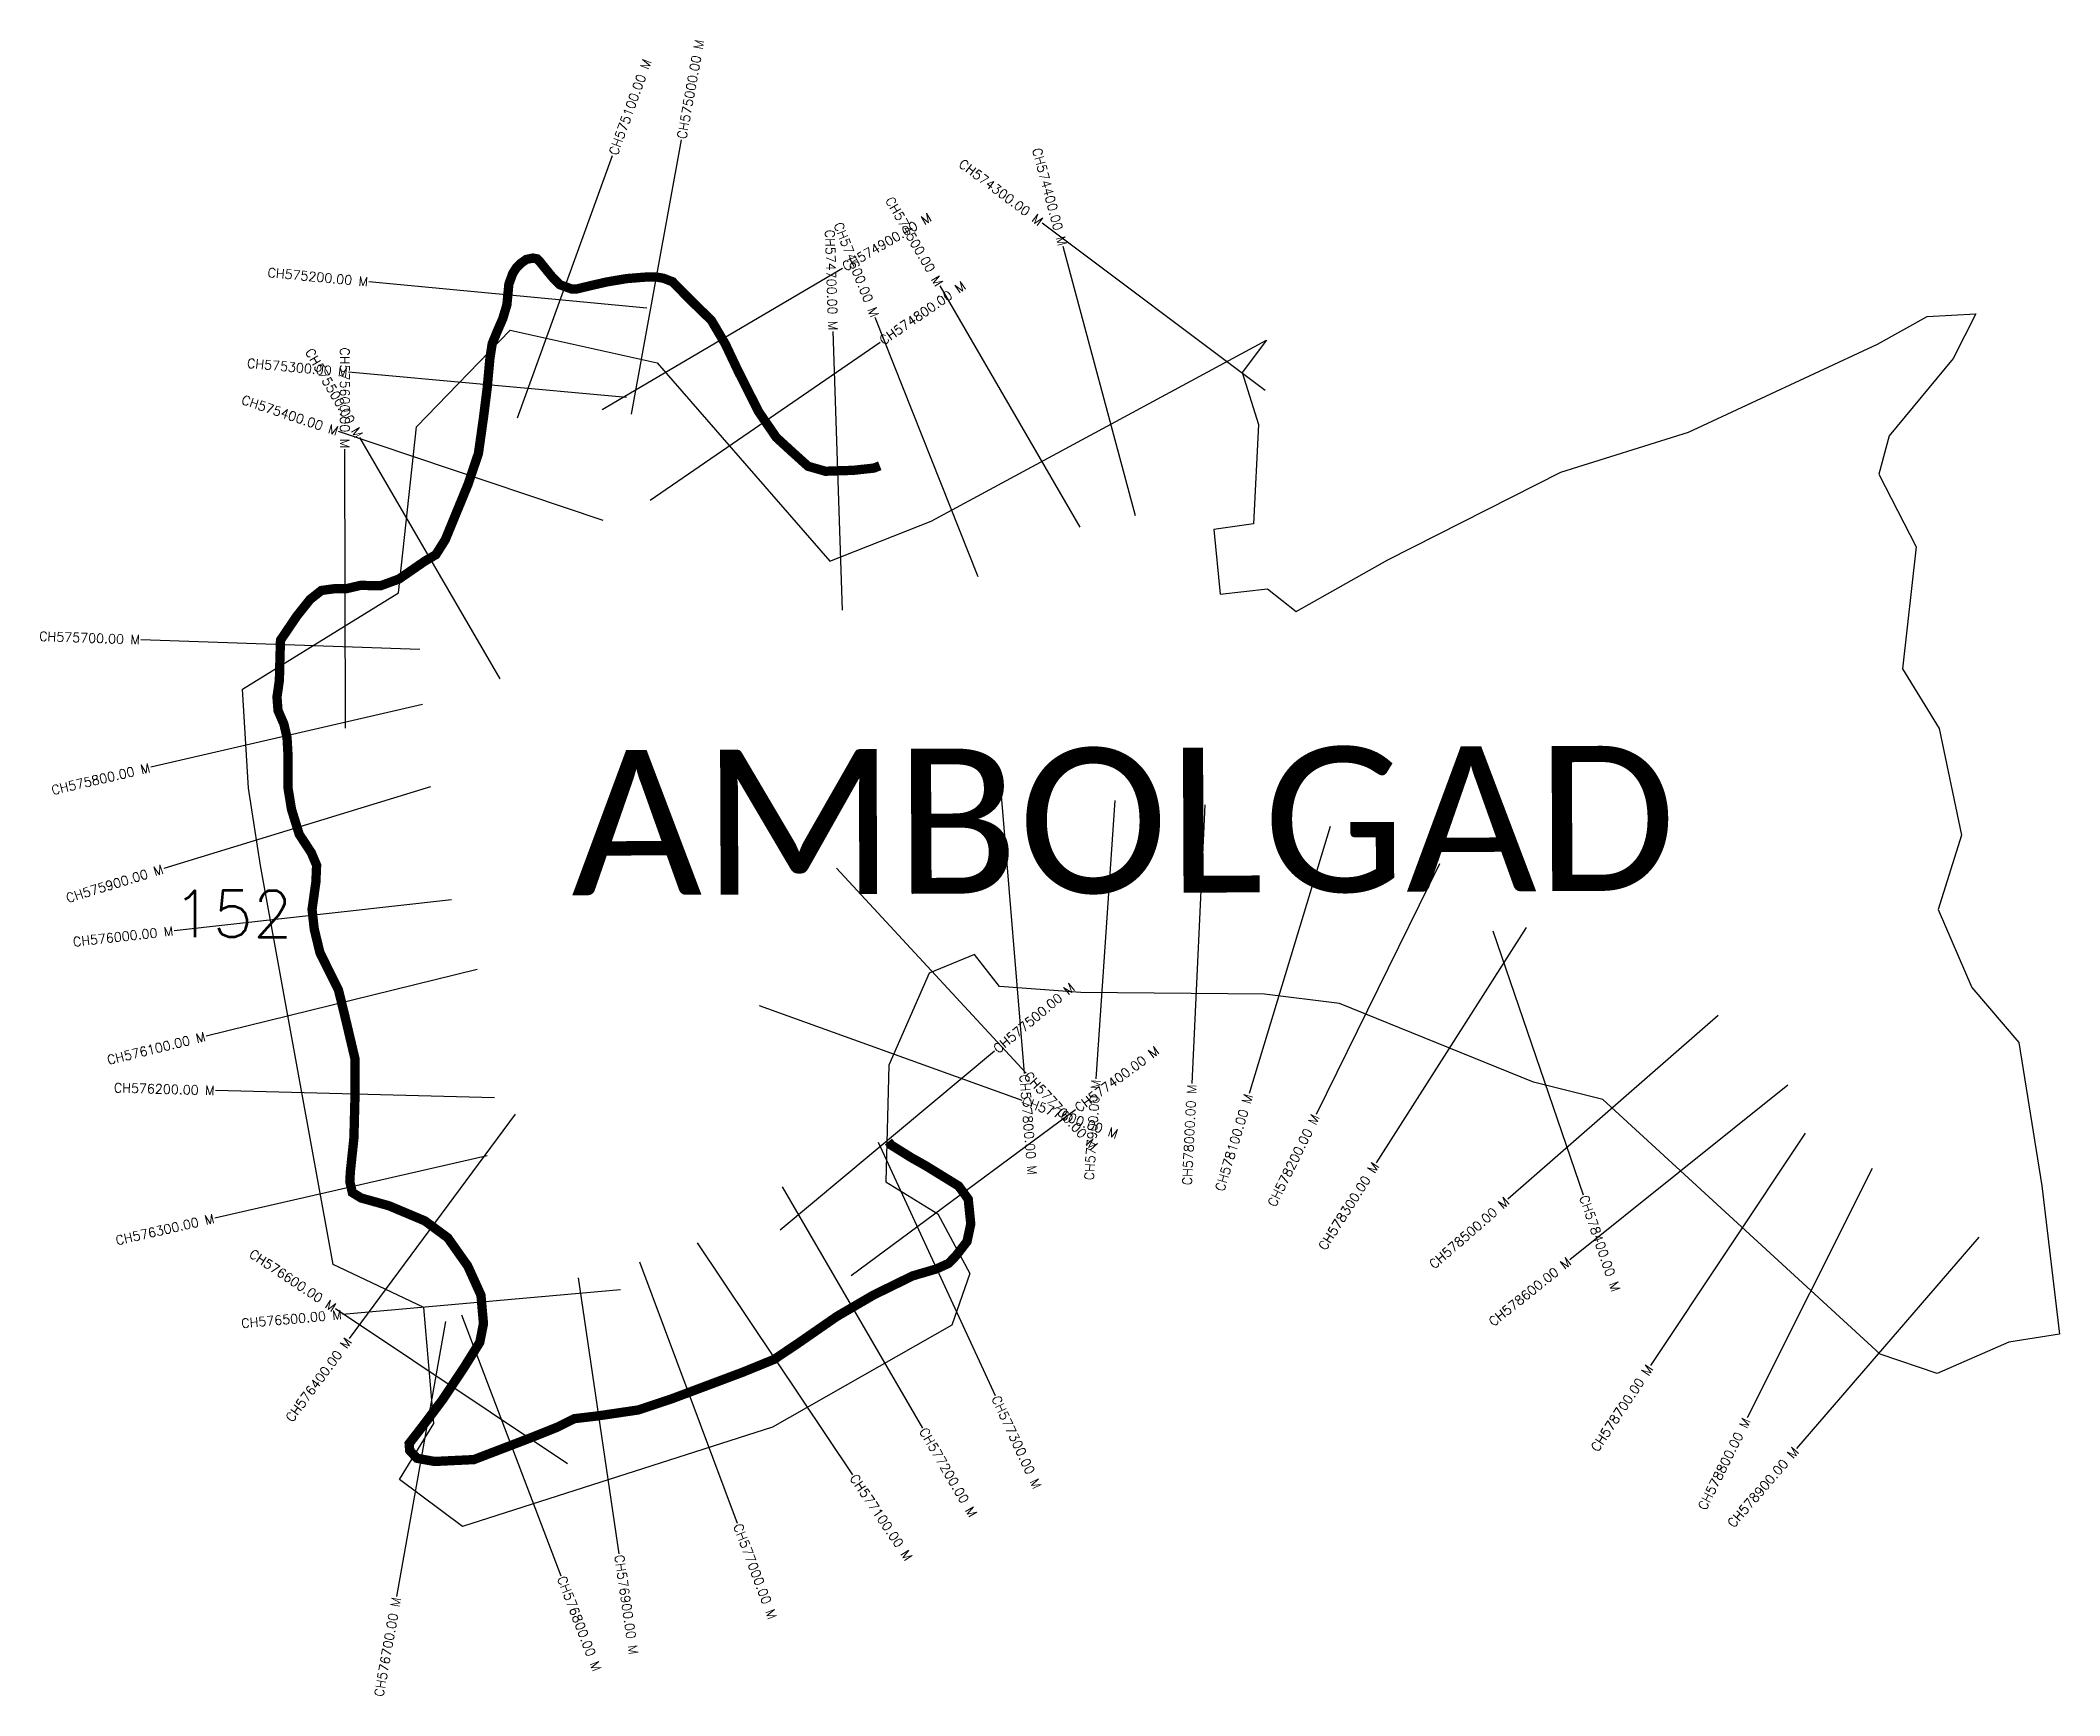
# Model space of a CAD drawing. Header units: metres. Extents: x 320820 to 322991, y 1839836 to 1841615.
import ezdxf
from ezdxf.enums import TextEntityAlignment as Align

# ---------------------------------------------------------------- set-up
doc = ezdxf.new("R2010")
doc.units = ezdxf.units.M
for name, color, linetype in [('CS', 134, 'Continuous'), ('CSMark', 6, 'Continuous'), ('UNPROTECTED', 10, 'Continuous'), ('VILLAGE NAME', 250, 'Continuous')]:
    doc.layers.add(name, color=color, linetype=linetype)
doc.styles.get("Standard").update_dxf_attribs({"font": 'simplex.shx'})

msp = doc.modelspace()

# ---------------------------------------------------------------- linework, layer by layer
at = {"color": 6, "flags": 128}
for points in [[(322901.4, 1841321.4), (322876.9, 1841273.2), (322808, 1841190.2), (322797.1, 1841148.7), (322837.3, 1841070.9), (322822.4, 1840939.7), (322861.8, 1840875.3), (322886, 1840760.6), (322860.9, 1840681), (322897.1, 1840597), (322947.4, 1840538), (322972.4, 1840383.8), (322991.4, 1840224.3), (322936.8, 1840215.6), (322859.6, 1840182), (322798.4, 1840202.9), (322500.2, 1840476.4), (322425.7, 1840495.1), (322217.1, 1840579.9), (322136.5, 1840589.9), (321939.2, 1840591.7), (321851.5, 1840598.1), (321824.7, 1840632.3), (321776.1, 1840612.3), (321732.7, 1840513.5), (321729.4, 1840388), (321785.3, 1840353.6), (321819.8, 1840289.5), (321800.4, 1840234), (321607.5, 1840124.3), (321274.3, 1840017.4), (321206.5, 1840068.1), (321243.4, 1840128.1), (321232.7, 1840253.1), (321135.3, 1840299.2), (321057.2, 1840728.3), (321044.2, 1840811.2), (321037.7, 1840917.6), (321205.5, 1841021.4), (321224.8, 1841199.6), (321325.5, 1841303.8), (321483.5, 1841268.7), (321669.2, 1841055.3), (321778, 1841098.2), (322138.5, 1841293), (322112.4, 1841258.3), (322130.2, 1841202.1), (322124.7, 1841095.4), (322082.1, 1841089.5), (322088.7, 1841019.8), (322139.7, 1841025.5), (322170.7, 1841001.3), (322269.2, 1841056.6), (322455.1, 1841150.9), (322592.5, 1841193.9), (322795.4, 1841288.7), (322849, 1841318.5)], [(322849, 1841318.5), (322901.4, 1841321.4)]]:
    msp.add_lwpolyline(points, dxfattribs=at)
at = {"layer": 'CS'}
for p, q in [((321456, 1841213.2), (321509.6, 1841508.4)), ((321333.3, 1841209.5), (321435.7, 1841491.6)), ((322137.3, 1841238.7), (321897.3, 1841418.7)), ((321997.7, 1841103.9), (321919.9, 1841393.7)), ((321472.3, 1841327.5), (321173.7, 1841355.6)), ((321424.3, 1841218.3), (321682.8, 1841370.5)), ((321938.5, 1841092), (321787.7, 1841351.3)), ((321828.5, 1841038.4), (321718.1, 1841317.3)), ((321476, 1841120.9), (321723.3, 1841290.7)), ((321682.7, 1841002.5), (321672.7, 1841302.4)), ((321450.5, 1841231.3), (321151.7, 1841258.5)), ((321425.5, 1841099.1), (321141, 1841194.6)), ((321314.8, 1840929), (321164, 1841188.3)), ((321148.3, 1840875.7), (321147.8, 1841175.7)), ((321228.4, 1840960.5), (320928.5, 1840970.8)), ((321231.3, 1840901.4), (320939, 1840833.7)), ((321239.9, 1840812.8), (320953.1, 1840724.8)), ((321853.4, 1840803.5), (321878, 1840504.5)), ((321975.7, 1840798.1), (321955.2, 1840498.8)), ((322072.4, 1840793.4), (322058.3, 1840493.7)), ((322207.2, 1840770.1), (322119.9, 1840483.1)), ((321676.4, 1840725.1), (321880.1, 1840504.9)), ((322324.6, 1840729.8), (322192.1, 1840460.6)), ((321262.3, 1840691.2), (320964.2, 1840658)), ((322417.7, 1840661.6), (322256.7, 1840408.5)), ((322382, 1840657.9), (322479.2, 1840374.1)), ((321290, 1840616.2), (320998.6, 1840544.8)), ((321593.2, 1840577.6), (321875.5, 1840475.9)), ((322624.2, 1840566.8), (322398.2, 1840369.5)), ((321615.8, 1840336.6), (321846.2, 1840528.7)), ((321308.7, 1840478.2), (321008.8, 1840486.3)), ((322699.1, 1840491.8), (322464.9, 1840304.3)), ((321330.7, 1840460.9), (321152.4, 1840219.7)), ((321692.1, 1840287.4), (321933.4, 1840465.7)), ((322717.8, 1840440.4), (322551.5, 1840190.7)), ((321300.6, 1840416), (321008.1, 1840349.1)), ((321721.1, 1840430.6), (321846.8, 1840158.2)), ((322789.8, 1840402.5), (322655.5, 1840134.2)), ((321618, 1840382.7), (321768.7, 1840123.3)), ((321526.5, 1840322.3), (321693.7, 1840073.1)), ((322904.4, 1840328.7), (322708.6, 1840101.4)), ((321464.4, 1840301.9), (321569.5, 1840020.9)), ((321444.2, 1840272.1), (321145.4, 1840245.5)), ((321398.7, 1840284.9), (321442.4, 1839988.1)), ((321387.2, 1840085), (321137.7, 1840251.4)), ((321273.1, 1840244.9), (321380.1, 1839964.6)), ((321256.1, 1840237.7), (321203.3, 1839942.3))]:
    msp.add_line(p, q, dxfattribs=at)
at = {"layer": 'UNPROTECTED', "const_width": 10, "flags": 128}
msp.add_lwpolyline([(321722.9, 1841157.9), (321716.5, 1841155.4), (321694.5, 1841153), (321664.4, 1841152), (321645.7, 1841157.4), (321628.3, 1841173.1), (321611.6, 1841188.4), (321592.6, 1841216.1), (321570.2, 1841260.5), (321556.8, 1841288.8), (321541.7, 1841314.4), (321527, 1841328.6), (321515.2, 1841340.3), (321500.1, 1841355.7), (321490.6, 1841359.4), (321481.6, 1841361), (321473, 1841360.9), (321450.5, 1841359.1), (321429.3, 1841355.5), (321412.6, 1841351.7), (321396.8, 1841347.9), (321391.7, 1841347.9), (321378.8, 1841352.6), (321370.6, 1841361), (321361.2, 1841372.6), (321357.5, 1841377.2), (321354.6, 1841380.3), (321350, 1841381.2), (321342.8, 1841379.7), (321337.3, 1841375.8), (321332.2, 1841370.8), (321328.3, 1841364.7), (321324.1, 1841353.1), (321322, 1841331), (321317.6, 1841316.2), (321312, 1841303.4), (321306.2, 1841289.2), (321303.7, 1841273.1), (321300.9, 1841242.5), (321296.9, 1841210.3), (321291.4, 1841171.2), (321280.2, 1841137.9), (321255.7, 1841078.3), (321245.6, 1841062.3), (321234, 1841055.5), (321205.9, 1841036.1), (321186.1, 1841028.9), (321164.6, 1841029.3), (321149.2, 1841025.7), (321136.3, 1841025.7), (321122.5, 1841023.8), (321110.3, 1841014.1), (321096.2, 1840996.4), (321078.6, 1840970.4), (321078, 1840952.1), (321077.4, 1840927.4), (321074.8, 1840909.3), (321075.9, 1840894.8), (321082.2, 1840880.3), (321085.6, 1840865.7), (321086.6, 1840847.8), (321086.6, 1840811.9), (321090.4, 1840788.5), (321098.7, 1840761.7), (321111.7, 1840741.9), (321117.4, 1840728.4), (321116.6, 1840710.2), (321112.5, 1840680.8), (321114.9, 1840659.6), (321121, 1840634.3), (321140.9, 1840594.4), (321149.3, 1840560), (321158.8, 1840519.7), (321158.8, 1840484.9), (321157.5, 1840435), (321153.7, 1840399.1), (321153.1, 1840388.3), (321155.8, 1840376.5), (321165.2, 1840370.7), (321195.2, 1840362.3), (321233.7, 1840346.1), (321258.4, 1840327.9), (321279.9, 1840297.5), (321294.1, 1840266.2), (321296.8, 1840235.6), (321292.8, 1840215.4), (321275.9, 1840188.4), (321253, 1840154), (321231.4, 1840125.3), (321216.9, 1840106.6), (321217.5, 1840099.2), (321225.3, 1840090.8), (321244.2, 1840087.4), (321286.4, 1840089.4), (321346.5, 1840112.4), (321376.3, 1840124.3), (321394.5, 1840133.4), (321419.9, 1840136.4), (321463.4, 1840142.8), (321498.8, 1840154.6), (321575.4, 1840183.3), (321609.4, 1840197.2), (321635, 1840214.4), (321676.9, 1840243.4), (321716.3, 1840266.4), (321758.2, 1840286.9), (321783.8, 1840294.4), (321797, 1840300.4), (321805.1, 1840308.9), (321816.7, 1840323.9), (321820.7, 1840342.8), (321818, 1840369.4), (321807.6, 1840383.6), (321772.5, 1840405.2), (321756.9, 1840414), (321735.3, 1840427.5), (321732.1, 1840431.3)], dxfattribs=at)

# ---------------------------------------------------------------- texts
at = {"insert": (320963, 1840701.1), "char_height": 50, "attachment_point": 1}
msp.add_mtext_dynamic_manual_height_columns('\\pxt1;152', width=70.183, gutter_width=1, heights=[0], dxfattribs=at)
at = {"layer": 'CSMark'}
for s, rotation, p in [('CH575000.00 M', 79.698, (321509.8, 1841509.3)), ('CH575100.00 M', 70.0559, (321436, 1841492.5)), ('CH574900.00 M', 30.486, (321683.7, 1841371)), ('CH574800.00 M', 34.4916, (321724.1, 1841291.3)), ('CH577500.00 M', 39.818, (321847, 1840529.3)), ('CH577400.00 M', 36.4451, (321934.2, 1840466.2)), ('CH577700.00 M', 312.7792, (321880.8, 1840504.2)), ('CH577800.00 M', 274.7053, (321878.1, 1840503.5)), ('CH577600.00 M', 340.192, (321876.4, 1840475.6)), ('CH578400.00 M', 288.9172, (322479.5, 1840373.2)), ('CH577300.00 M', 294.7653, (321847.2, 1840157.3)), ('CH577200.00 M', 300.1535, (321769.2, 1840122.5)), ('CH577100.00 M', 303.8515, (321694.2, 1840072.3)), ('CH577000.00 M', 290.5193, (321569.9, 1840020)), ('CH576900.00 M', 278.375, (321442.6, 1839987.1)), ('CH576800.00 M', 290.8994, (321380.5, 1839963.7))]:
    msp.add_text(s, height=10, rotation=rotation, dxfattribs=at).set_placement(p, align=Align.MIDDLE_LEFT)
for s, rotation, p in [('CH574300.00 M', 323.134, (321896.5, 1841419.3)), ('CH574400.00 M', 285.031, (321919.6, 1841394.6)), ('CH574500.00 M', 300.1798, (321787.2, 1841352.2)), ('CH574600.00 M', 291.6002, (321717.7, 1841318.2)), ('CH574700.00 M', 271.9087, (321672.7, 1841303.4)), ('CH575200.00 M', 354.6243, (321172.7, 1841355.7)), ('CH575300.00 M', 354.8044, (321150.7, 1841258.5)), ('CH575500.00 M', 300.1804, (321163.5, 1841189.2)), ('CH575600.00 M', 270.0939, (321147.8, 1841176.7)), ('CH575400.00 M', 341.4481, (321140.1, 1841194.9)), ('CH575700.00 M', 358.0232, (320927.5, 1840970.9)), ('CH575800.00 M', 13.0609, (320938.1, 1840833.4)), ('CH575900.00 M', 17.057, (320952.1, 1840724.5)), ('CH576000.00 M', 6.3428, (320963.2, 1840657.9)), ('CH576100.00 M', 13.7786, (320997.7, 1840544.5)), ('CH576200.00 M', 358.4502, (321007.8, 1840486.3)), ('CH577900.00 M', 86.0878, (321955.2, 1840497.9)), ('CH578000.00 M', 87.3133, (322058.3, 1840492.7)), ('CH578100.00 M', 73.0638, (322119.6, 1840482.1)), ('CH578200.00 M', 63.7992, (322191.7, 1840459.7)), ('CH578300.00 M', 57.5408, (322256.2, 1840407.6)), ('CH576300.00 M', 12.8835, (321007.2, 1840348.9)), ('CH578500.00 M', 41.1261, (322397.4, 1840368.8)), ('CH576600.00 M', 326.2974, (321136.8, 1840252)), ('CH578600.00 M', 38.6733, (322464.1, 1840303.7)), ('CH576500.00 M', 5.0946, (321144.4, 1840245.4)), ('CH576400.00 M', 53.5214, (321151.8, 1840218.9)), ('CH578700.00 M', 56.3225, (322550.9, 1840189.9)), ('CH578800.00 M', 63.4032, (322655, 1840133.3)), ('CH578900.00 M', 49.2589, (322707.9, 1840100.7)), ('CH576700.00 M', 79.8799, (321203.2, 1839941.3))]:
    msp.add_text(s, height=10, rotation=rotation, dxfattribs=at).set_placement(p, align=Align.MIDDLE_RIGHT)
at = {"layer": 'VILLAGE NAME', "insert": (321390.7, 1840852.1), "char_height": 155.989, "attachment_point": 1, "rotation": 0.2435}
msp.add_mtext_dynamic_manual_height_columns('{\\fCalibri|b0|i0|c0|p34;AMBOLGAD}', width=1385.684, gutter_width=779.9, heights=[0], dxfattribs=at)

doc.saveas('drawing.dxf')
